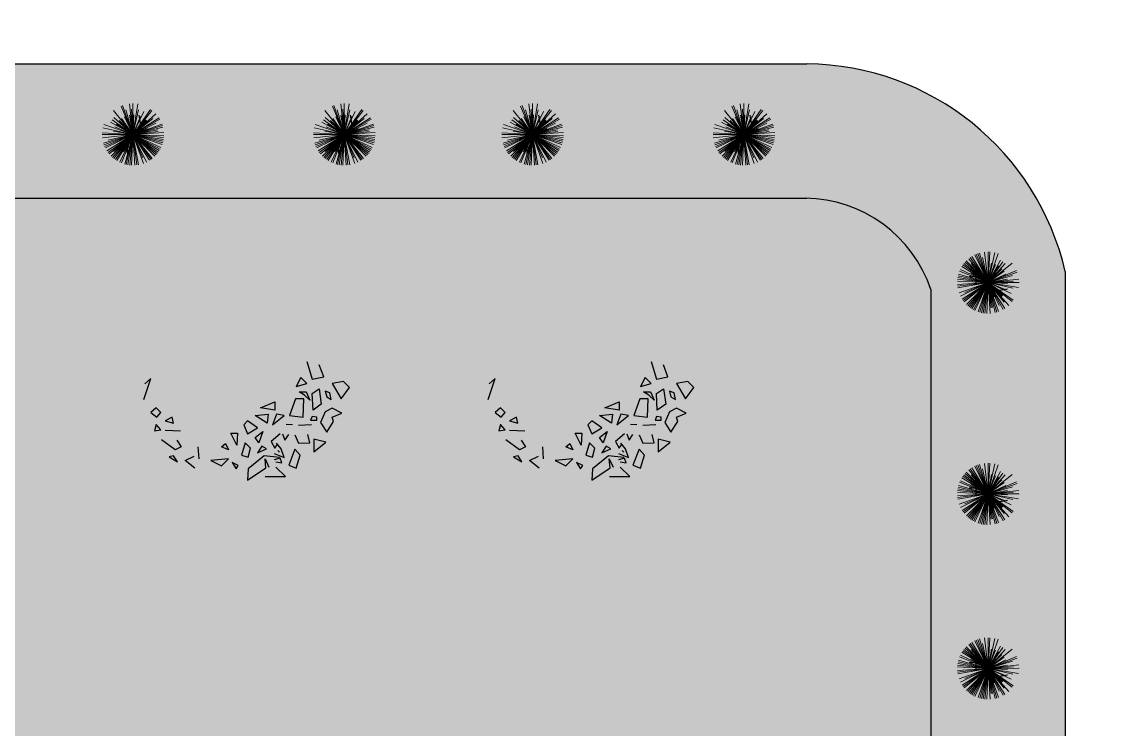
# Model space of a CAD drawing. Header units: millimetres. Extents: x -1544140 to 7445918, y -1294905 to 2019878.
# Drawn here: x 2048847 to 2050004, y 25814 to 26564 of the extents above; entities that cross this region are included whole.
import ezdxf

# ---------------------------------------------------------------- set-up
doc = ezdxf.new("R2010")
doc.units = ezdxf.units.MM
doc.header["$MEASUREMENT"] = 0
doc.layers.add('marc det', color=74, linetype='Continuous', lineweight=18)
picture_1 = doc.add_image_def('image5.png', size_in_pixel=(1482, 826))

msp = doc.modelspace()

# ---------------------------------------------------------------- hatches: boundary and pattern name
at = {"true_color": 0x8dc133, "transparency": 33554687}
h = msp.add_hatch(color=65, dxfattribs=at)
h.dxf.hatch_style = 1
h.paths.add_polyline_path([(2049953.9, 25017.8, -0.388077), (2049799.7, 24844.1), (2048095.5, 24844.1, -0.416277), (2047779.5, 25072.6), (2047779.5, 26168.8, -0.394381), (2047980.8, 26519.5), (2049673.6, 26519.5, -0.352206), (2049953.9, 26299.3)])
h.paths.add_polyline_path([(2048081.7, 24986.6, -0.417198), (2047921.9, 25085.7), (2047921.9, 26377), (2049674.5, 26377, -0.326949), (2049811.4, 26280.2), (2049811.4, 24986.6)], flags=16)
at = {"true_color": 0xb8d93f, "transparency": 33554687}
h = msp.add_hatch(color=63, dxfattribs=at)
h.dxf.hatch_style = 1
h.paths.add_polyline_path([(2049811.4, 26280.2, 0.326949), (2049674.5, 26377), (2048005.8, 26377, 0.386529), (2047921.9, 26188), (2047921.9, 25085.7, 0.417198), (2048081.7, 24986.6), (2049789.1, 24986.6, 0.351898), (2049811.4, 25016.4)])
at = {"layer": 'marc det'}
for points in [[(2049029.1, 26280.1), (2049007.7, 26274.4), (2049000.7, 26265.4), (2048987.8, 26247.2), (2048974.2, 26245.6), (2048972.4, 26230), (2048977.6, 26223.4), (2048973.7, 26213.4), (2048958.6, 26185.2), (2048963.5, 26175.5), (2048971.8, 26163.4), (2048971.9, 26152.7), (2048955.5, 26146.4), (2048978.4, 26144.8), (2048975.5, 26134.3), (2048982.9, 26126.6), (2048983.9, 26116.8), (2048995.1, 26104.5), (2048998.8, 26090.7), (2049009.2, 26082.8), (2049016.7, 26084.3), (2049026.7, 26078.6), (2049031.2, 26065.7), (2049034.3, 26049.5), (2049037.8, 26061.7), (2049048.6, 26071.5), (2049062.2, 26067.3), (2049071.2, 26061.4), (2049082.2, 26065.1), (2049094, 26065.1), (2049101.5, 26056.6), (2049104.5, 26066.4), (2049116.9, 26073.4), (2049129.7, 26072.9), (2049143.1, 26079.4), (2049147.2, 26088.6), (2049154.3, 26092.3), (2049163.7, 26094.1), (2049167.1, 26107), (2049173.5, 26114.4), (2049190.8, 26116.2), (2049204, 26113.5), (2049192.7, 26121.2), (2049184.2, 26129.5), (2049184.7, 26137.2), (2049192.4, 26147.9), (2049198.7, 26160.6), (2049197.6, 26171.1), (2049199.4, 26196.7), (2049220.8, 26207.8), (2049194.6, 26206.1), (2049187.4, 26218), (2049186.2, 26229.2), (2049178.3, 26244.5), (2049168.8, 26252.6), (2049164.5, 26264.7), (2049154.8, 26268.9), (2049142.3, 26277.9), (2049131.9, 26276.9), (2049132.2, 26294.3), (2049121.2, 26280.7), (2049117.1, 26291.3), (2049111.7, 26294.1), (2049098.6, 26297.9), (2049095.8, 26294.8), (2049071.7, 26293.1), (2049065, 26297.1), (2049053.2, 26292.5), (2049044.1, 26293.8), (2049034.9, 26305.7), (2049026.3, 26319.3), (2049029.9, 26306.3), (2049033.5, 26287.9)], [(2049394.3, 26280.1), (2049372.9, 26274.4), (2049365.8, 26265.4), (2049352.9, 26247.2), (2049339.3, 26245.6), (2049337.5, 26230), (2049342.7, 26223.4), (2049338.8, 26213.4), (2049323.8, 26185.2), (2049328.6, 26175.5), (2049336.9, 26163.4), (2049337, 26152.7), (2049320.6, 26146.4), (2049343.5, 26144.8), (2049340.7, 26134.3), (2049348.1, 26126.6), (2049349, 26116.8), (2049360.2, 26104.5), (2049363.9, 26090.7), (2049374.3, 26082.8), (2049381.9, 26084.3), (2049391.8, 26078.6), (2049396.3, 26065.7), (2049399.5, 26049.5), (2049403, 26061.7), (2049413.8, 26071.5), (2049427.4, 26067.3), (2049436.4, 26061.4), (2049447.4, 26065.1), (2049459.1, 26065.1), (2049466.7, 26056.6), (2049469.7, 26066.4), (2049482, 26073.4), (2049494.8, 26072.9), (2049508.3, 26079.4), (2049512.3, 26088.6), (2049519.5, 26092.3), (2049528.9, 26094.1), (2049532.2, 26107), (2049538.6, 26114.4), (2049555.9, 26116.2), (2049569.2, 26113.5), (2049557.9, 26121.2), (2049549.4, 26129.5), (2049549.8, 26137.2), (2049557.5, 26147.9), (2049563.8, 26160.6), (2049562.7, 26171.1), (2049564.6, 26196.7), (2049585.9, 26207.8), (2049559.8, 26206.1), (2049552.5, 26218), (2049551.3, 26229.2), (2049543.4, 26244.5), (2049534, 26252.6), (2049529.6, 26264.7), (2049520, 26268.9), (2049507.4, 26277.9), (2049497.1, 26276.9), (2049497.3, 26294.3), (2049486.3, 26280.7), (2049482.2, 26291.3), (2049476.8, 26294.1), (2049463.7, 26297.9), (2049461, 26294.8), (2049436.8, 26293.1), (2049430.1, 26297.1), (2049418.3, 26292.5), (2049409.2, 26293.8), (2049400, 26305.7), (2049391.5, 26319.3), (2049395, 26306.3), (2049398.6, 26287.9)]]:
    msp.add_hatch(color=102, dxfattribs=at).paths.add_polyline_path(points)

# ---------------------------------------------------------------- linework, layer by layer
at = {"color": 116, "lineweight": -2, "true_color": 0x136734}
for p, q in [((2048973.8, 26454.4), (2048971.9, 26464.9)), ((2049197.9, 26454.4), (2049196, 26464.9)), ((2049397.5, 26454.4), (2049395.7, 26464.9)), ((2049621.6, 26454.4), (2049619.8, 26464.9)), ((2049882.1, 26279), (2049892.6, 26280.9)), ((2049882.1, 26054.9), (2049892.6, 26056.8)), ((2049882.1, 25869.8), (2049892.6, 25871.6))]:
    msp.add_line(p, q, dxfattribs=at)
at = {"color": 116, "true_color": 0x136734}
for p, q in [((2048959.2, 26438.3), (2048959.2, 26424.4)), ((2049183.3, 26438.3), (2049183.3, 26424.4)), ((2049383, 26438.3), (2049383, 26424.4)), ((2049607.1, 26438.3), (2049607.1, 26424.4)), ((2048952.3, 26431.4), (2048966.2, 26431.4)), ((2049176.4, 26431.4), (2049190.3, 26431.4)), ((2049376, 26431.4), (2049389.9, 26431.4)), ((2049600.1, 26431.4), (2049614, 26431.4)), ((2049859.1, 26300.5), (2049859.1, 26286.6)), ((2049866, 26293.6), (2049852.1, 26293.6)), ((2049859.1, 26076.4), (2049859.1, 26062.5)), ((2049866, 26069.5), (2049852.1, 26069.5)), ((2049859.1, 25891.3), (2049859.1, 25877.4)), ((2049866, 25884.3), (2049852.1, 25884.3))]:
    msp.add_line(p, q, dxfattribs=at)
at = {"color": 96}
for p, q in [((2049149.8, 26203.8), (2049155.5, 26184.9)), ((2049514.9, 26203.8), (2049520.6, 26184.9)), ((2049167.6, 26187.5), (2049162.7, 26200.1)), ((2049532.7, 26187.5), (2049527.9, 26200.1)), ((2048977, 26163.5), (2048984.3, 26185.6)), ((2048984.3, 26185.6), (2048977.8, 26179.9)), ((2049143.3, 26186.8), (2049138.5, 26177.4)), ((2049138.5, 26177.4), (2049149.8, 26180.5)), ((2049149.8, 26180.5), (2049143.3, 26186.8)), ((2049155.5, 26184.9), (2049167.6, 26187.5)), ((2049188.6, 26182.4), (2049176.5, 26180.5)), ((2049176.5, 26180.5), (2049186.1, 26164.2)), ((2049195, 26176.1), (2049188.6, 26182.4)), ((2049342.2, 26163.5), (2049349.4, 26185.6)), ((2049349.4, 26185.6), (2049343, 26179.9)), ((2049508.5, 26186.8), (2049503.6, 26177.4)), ((2049503.6, 26177.4), (2049514.9, 26180.5)), ((2049514.9, 26180.5), (2049508.5, 26186.8)), ((2049520.6, 26184.9), (2049532.7, 26187.5)), ((2049553.7, 26182.4), (2049541.6, 26180.5)), ((2049541.6, 26180.5), (2049551.3, 26164.2)), ((2049560.2, 26176.1), (2049553.7, 26182.4)), ((2049141.7, 26171.7), (2049149, 26171.7)), ((2049147.4, 26167.9), (2049141.7, 26171.7)), ((2049153, 26162.9), (2049147.4, 26167.9)), ((2049149, 26171.7), (2049153, 26162.9)), ((2049155.5, 26169.8), (2049162.7, 26174.9)), ((2049156.3, 26152.2), (2049155.5, 26169.8)), ((2049162.7, 26174.9), (2049165.1, 26158.5)), ((2049174, 26170.5), (2049169.2, 26172.3)), ((2049169.2, 26172.3), (2049170.8, 26166.1)), ((2049175.6, 26163.5), (2049174, 26170.5)), ((2049186.1, 26164.2), (2049195, 26176.1)), ((2049506.9, 26171.7), (2049514.1, 26171.7)), ((2049512.5, 26167.9), (2049506.9, 26171.7)), ((2049518.2, 26162.9), (2049512.5, 26167.9)), ((2049514.1, 26171.7), (2049518.2, 26162.9)), ((2049520.6, 26169.8), (2049527.9, 26174.9)), ((2049521.4, 26152.2), (2049520.6, 26169.8)), ((2049527.9, 26174.9), (2049530.3, 26158.5)), ((2049539.2, 26170.5), (2049534.3, 26172.3)), ((2049534.3, 26172.3), (2049535.9, 26166.1)), ((2049540.8, 26163.5), (2049539.2, 26170.5)), ((2049551.3, 26164.2), (2049560.2, 26176.1)), ((2049100.6, 26154.7), (2049115.9, 26161)), ((2049115.9, 26161), (2049115.9, 26152.2)), ((2049137.7, 26164.2), (2049131.2, 26146.5)), ((2049146.6, 26164.2), (2049137.7, 26164.2)), ((2049145.8, 26144.6), (2049146.6, 26164.2)), ((2049165.1, 26158.5), (2049156.3, 26152.2)), ((2049170.8, 26166.1), (2049175.6, 26163.5)), ((2049465.7, 26154.7), (2049481, 26161)), ((2049481, 26161), (2049481, 26152.2)), ((2049502.8, 26164.2), (2049496.4, 26146.5)), ((2049511.7, 26164.2), (2049502.8, 26164.2)), ((2049510.9, 26144.6), (2049511.7, 26164.2)), ((2049530.3, 26158.5), (2049521.4, 26152.2)), ((2049535.9, 26166.1), (2049540.8, 26163.5)), ((2048989.9, 26154.7), (2048984.3, 26149.7)), ((2048984.3, 26149.7), (2048990.7, 26144.6)), ((2048994.8, 26149.7), (2048989.9, 26154.7)), ((2048990.7, 26144.6), (2048994.8, 26149.7)), ((2049006.9, 26144.6), (2048999.6, 26140.9)), ((2049008.5, 26138.3), (2049006.9, 26144.6)), ((2049094.9, 26146.5), (2049108.6, 26147.8)), ((2049107.8, 26138.3), (2049094.9, 26146.5)), ((2049115.9, 26152.2), (2049100.6, 26154.7)), ((2049108.6, 26147.8), (2049107.8, 26138.3)), ((2049117.5, 26147.8), (2049113.5, 26136.5)), ((2049113.5, 26136.5), (2049125.6, 26146.5)), ((2049125.6, 26146.5), (2049117.5, 26147.8)), ((2049131.2, 26146.5), (2049145.8, 26144.6)), ((2049155.5, 26145.3), (2049153.8, 26141.5)), ((2049160.3, 26144.6), (2049155.5, 26145.3)), ((2049160.3, 26141.5), (2049160.3, 26144.6)), ((2049169.2, 26150.3), (2049164.3, 26139)), ((2049176.5, 26154.1), (2049169.2, 26150.3)), ((2049186.9, 26149), (2049176.5, 26154.1)), ((2049176.5, 26144.6), (2049186.9, 26149)), ((2049178.1, 26140.2), (2049176.5, 26144.6)), ((2049355.1, 26154.7), (2049349.4, 26149.7)), ((2049349.4, 26149.7), (2049355.9, 26144.6)), ((2049359.9, 26149.7), (2049355.1, 26154.7)), ((2049355.9, 26144.6), (2049359.9, 26149.7)), ((2049372, 26144.6), (2049364.8, 26140.9)), ((2049373.6, 26138.3), (2049372, 26144.6)), ((2049460, 26146.5), (2049473.8, 26147.8)), ((2049473, 26138.3), (2049460, 26146.5)), ((2049481, 26152.2), (2049465.7, 26154.7)), ((2049473.8, 26147.8), (2049473, 26138.3)), ((2049482.7, 26147.8), (2049478.6, 26136.5)), ((2049478.6, 26136.5), (2049490.7, 26146.5)), ((2049490.7, 26146.5), (2049482.7, 26147.8)), ((2049496.4, 26146.5), (2049510.9, 26144.6)), ((2049520.6, 26145.3), (2049519, 26141.5)), ((2049525.4, 26144.6), (2049520.6, 26145.3)), ((2049525.4, 26141.5), (2049525.4, 26144.6)), ((2049534.3, 26150.3), (2049529.5, 26139)), ((2049541.6, 26154.1), (2049534.3, 26150.3)), ((2049552.1, 26149), (2049541.6, 26154.1)), ((2049541.6, 26144.6), (2049552.1, 26149)), ((2049543.2, 26140.2), (2049541.6, 26144.6)), ((2048989.9, 26137.1), (2048988.3, 26130.2)), ((2048994.8, 26131.4), (2048989.9, 26137.1)), ((2048999.6, 26140.9), (2049008.5, 26138.3)), ((2049086.8, 26140.9), (2049082.8, 26136.5)), ((2049082.8, 26136.5), (2049086.8, 26127)), ((2049097.3, 26133.3), (2049086.8, 26140.9)), ((2049086.8, 26127), (2049097.3, 26133.3)), ((2049134.5, 26136.5), (2049128, 26137.1)), ((2049154.6, 26136.5), (2049140.9, 26135.8)), ((2049153.8, 26141.5), (2049160.3, 26141.5)), ((2049164.3, 26139), (2049170.8, 26128.9)), ((2049170.8, 26128.9), (2049178.1, 26140.2)), ((2049355.1, 26137.1), (2049353.5, 26130.2)), ((2049359.9, 26131.4), (2049355.1, 26137.1)), ((2049364.8, 26140.9), (2049373.6, 26138.3)), ((2049452, 26140.9), (2049447.9, 26136.5)), ((2049447.9, 26136.5), (2049452, 26127)), ((2049462.5, 26133.3), (2049452, 26140.9)), ((2049452, 26127), (2049462.5, 26133.3)), ((2049499.6, 26136.5), (2049493.1, 26137.1)), ((2049519.8, 26136.5), (2049506.1, 26135.8)), ((2049519, 26141.5), (2049525.4, 26141.5)), ((2049529.5, 26139), (2049535.9, 26128.9)), ((2049535.9, 26128.9), (2049543.2, 26140.2)), ((2048988.3, 26130.2), (2048994.8, 26131.4)), ((2049010.2, 26110.1), (2048995.6, 26120.8)), ((2048999.6, 26130.8), (2049015.8, 26130.2)), ((2049075.5, 26115), (2049069.1, 26127.6)), ((2049069.1, 26127.6), (2049076.3, 26127.6)), ((2049076.3, 26127.6), (2049075.5, 26115)), ((2049094.9, 26123.2), (2049103, 26129.5)), ((2049098.9, 26117.6), (2049094.9, 26123.2)), ((2049103, 26129.5), (2049098.9, 26117.6)), ((2049121.5, 26127), (2049111.9, 26118.8)), ((2049124, 26127.1), (2049126.4, 26120.2)), ((2049126.4, 26120.2), (2049130.5, 26126.5)), ((2049136.9, 26125.8), (2049141, 26117)), ((2049153.1, 26117.6), (2049150.7, 26126.5)), ((2049170, 26118.2), (2049157.1, 26121.3)), ((2049157.1, 26121.3), (2049157.1, 26108.1)), ((2049353.5, 26130.2), (2049359.9, 26131.4)), ((2049375.3, 26110.1), (2049360.8, 26120.8)), ((2049364.8, 26130.8), (2049380.9, 26130.2)), ((2049440.7, 26115), (2049434.2, 26127.6)), ((2049434.2, 26127.6), (2049441.5, 26127.6)), ((2049441.5, 26127.6), (2049440.7, 26115)), ((2049460, 26123.2), (2049468.1, 26129.5)), ((2049464.1, 26117.6), (2049460, 26123.2)), ((2049468.1, 26129.5), (2049464.1, 26117.6)), ((2049486.7, 26127), (2049477, 26118.8)), ((2049489.2, 26127.1), (2049491.6, 26120.2)), ((2049491.6, 26120.2), (2049495.6, 26126.5)), ((2049502.1, 26125.8), (2049506.1, 26117)), ((2049518.2, 26117.6), (2049515.8, 26126.5)), ((2049535.1, 26118.2), (2049522.2, 26121.3)), ((2049522.2, 26121.3), (2049522.2, 26108.1)), ((2049016.6, 26113.2), (2049010.2, 26110.1)), ((2049011.8, 26120.2), (2049016.6, 26113.2)), ((2049034.3, 26113.1), (2049035.1, 26100.5)), ((2049059.4, 26113.1), (2049063.4, 26116.9)), ((2049066.6, 26110), (2049059.4, 26113.1)), ((2049063.4, 26116.9), (2049066.6, 26110)), ((2049084.4, 26117.6), (2049080.4, 26104.3)), ((2049090.1, 26111.9), (2049084.4, 26117.6)), ((2049087.6, 26102.4), (2049090.1, 26111.9)), ((2049102.2, 26113.8), (2049097.3, 26106.8)), ((2049097.3, 26106.8), (2049107, 26111.3)), ((2049107, 26111.3), (2049102.2, 26113.8)), ((2049111.9, 26118.8), (2049115.9, 26111.9)), ((2049115.9, 26111.9), (2049119.1, 26116.3)), ((2049122.4, 26111.3), (2049117.6, 26117)), ((2049119.1, 26109.4), (2049120.7, 26107.5)), ((2049125.6, 26101.9), (2049122.4, 26111.3)), ((2049136.9, 26110.7), (2049130.5, 26093.7)), ((2049142.6, 26104.4), (2049136.9, 26110.7)), ((2049141, 26117), (2049153.1, 26117.6)), ((2049157.1, 26108.1), (2049170, 26118.2)), ((2049381.8, 26113.2), (2049375.3, 26110.1)), ((2049376.9, 26120.2), (2049381.8, 26113.2)), ((2049399.5, 26113.1), (2049400.3, 26100.5)), ((2049424.5, 26113.1), (2049428.6, 26116.9)), ((2049431.8, 26110), (2049424.5, 26113.1)), ((2049428.6, 26116.9), (2049431.8, 26110)), ((2049449.5, 26117.6), (2049445.5, 26104.3)), ((2049455.2, 26111.9), (2049449.5, 26117.6)), ((2049452.8, 26102.4), (2049455.2, 26111.9)), ((2049467.3, 26113.8), (2049462.5, 26106.8)), ((2049462.5, 26106.8), (2049472.2, 26111.3)), ((2049472.2, 26111.3), (2049467.3, 26113.8)), ((2049477, 26118.8), (2049481, 26111.9)), ((2049481, 26111.9), (2049484.3, 26116.3)), ((2049487.5, 26111.3), (2049482.7, 26117)), ((2049484.3, 26109.4), (2049485.9, 26107.5)), ((2049490.8, 26101.9), (2049487.5, 26111.3)), ((2049502.1, 26110.7), (2049495.6, 26093.7)), ((2049507.7, 26104.4), (2049502.1, 26110.7)), ((2049506.1, 26117), (2049518.2, 26117.6)), ((2049522.2, 26108.1), (2049535.1, 26118.2)), ((2049008.5, 26103.8), (2049003.7, 26102.5)), ((2049003.7, 26102.5), (2049012.6, 26097.5)), ((2049012.6, 26097.5), (2049008.5, 26103.8)), ((2049020.7, 26098.7), (2049030.3, 26103.2)), ((2049031.1, 26090.6), (2049020.7, 26098.7)), ((2049066.6, 26100.5), (2049048.1, 26098.7)), ((2049048.1, 26098.7), (2049059.4, 26093)), ((2049059.4, 26093), (2049066.6, 26100.5)), ((2049080.4, 26104.3), (2049087.6, 26102.4)), ((2049104.6, 26103.7), (2049087.6, 26089.8)), ((2049120.7, 26101.8), (2049104.6, 26103.7)), ((2049106.2, 26091.1), (2049105.4, 26100.5)), ((2049105.4, 26100.5), (2049109.4, 26091.7)), ((2049115.1, 26106.3), (2049125.6, 26101.9)), ((2049121.6, 26101.3), (2049115.1, 26099.4)), ((2049123.2, 26096.2), (2049121.6, 26101.3)), ((2049138.6, 26090.6), (2049142.6, 26104.4)), ((2049373.7, 26103.8), (2049368.8, 26102.5)), ((2049368.8, 26102.5), (2049377.7, 26097.5)), ((2049377.7, 26097.5), (2049373.7, 26103.8)), ((2049385.8, 26098.7), (2049395.5, 26103.2)), ((2049396.3, 26090.6), (2049385.8, 26098.7)), ((2049431.8, 26100.5), (2049413.2, 26098.7)), ((2049413.2, 26098.7), (2049424.5, 26093)), ((2049424.5, 26093), (2049431.8, 26100.5)), ((2049445.5, 26104.3), (2049452.8, 26102.4)), ((2049469.7, 26103.7), (2049452.8, 26089.8)), ((2049485.9, 26101.8), (2049469.7, 26103.7)), ((2049471.3, 26091.1), (2049470.5, 26100.5)), ((2049470.5, 26100.5), (2049474.6, 26091.7)), ((2049480.3, 26106.3), (2049490.8, 26101.9)), ((2049486.7, 26101.3), (2049480.3, 26099.4)), ((2049488.3, 26096.2), (2049486.7, 26101.3)), ((2049503.7, 26090.6), (2049507.7, 26104.4)), ((2049077.1, 26093.6), (2049070.7, 26096.8)), ((2049070.7, 26096.8), (2049074.7, 26089.8)), ((2049074.7, 26089.8), (2049077.1, 26093.6)), ((2049086.8, 26077.9), (2049106.2, 26091.1)), ((2049087.6, 26089.8), (2049086.8, 26077.9)), ((2049116.7, 26097.5), (2049123.2, 26096.2)), ((2049127.2, 26081.7), (2049116.7, 26091.8)), ((2049130.5, 26093.7), (2049138.6, 26090.6)), ((2049442.3, 26093.6), (2049435.8, 26096.8)), ((2049435.8, 26096.8), (2049439.9, 26089.8)), ((2049439.9, 26089.8), (2049442.3, 26093.6)), ((2049452, 26077.9), (2049471.3, 26091.1)), ((2049452.8, 26089.8), (2049452, 26077.9)), ((2049481.9, 26097.5), (2049488.3, 26096.2)), ((2049492.4, 26081.7), (2049481.9, 26091.8)), ((2049495.6, 26093.7), (2049503.7, 26090.6)), ((2049105.4, 26081.7), (2049127.2, 26081.7)), ((2049470.6, 26081.7), (2049492.4, 26081.7))]:
    msp.add_line(p, q, dxfattribs=at)
for points in [[(2047980.8, 26519.5), (2049680.1, 26519.5)], [(2048005.8, 26377), (2049680.1, 26377)], [(2049953.9, 26299.3), (2049953.9, 25012.9)], [(2049811.4, 26280.2), (2049811.4, 25012.9)]]:
    msp.add_lwpolyline(points)
for radius, start in [(284.4, 13.0477), (141.9, 18.5111)]:
    msp.add_arc((2049676.9, 26235.1), radius, start, 89.3419)
at = {"layer": 'marc det', "color": 116, "true_color": 0x136734}
for p, q in [((2048965.4, 26444.6), (2048944.9, 26470.1)), ((2048965.4, 26444.6), (2048952.7, 26474.7)), ((2048965.4, 26444.6), (2048954.4, 26475.4)), ((2048965.4, 26444.6), (2048957.8, 26470.5)), ((2048965.4, 26444.6), (2048961.6, 26477.1)), ((2048965.4, 26444.6), (2048963.7, 26471.5)), ((2048965.1, 26444.3), (2048983.9, 26471)), ((2048983.9, 26471), (2048965.1, 26444.3)), ((2048965.1, 26444.3), (2048985.3, 26469.9)), ((2048965.4, 26444.6), (2048965.2, 26477.3)), ((2048965.4, 26444.6), (2048970.7, 26476.9)), ((2048965.4, 26444.6), (2048971.2, 26470.8)), ((2048965.4, 26444.6), (2048976.9, 26468.9)), ((2049189.5, 26444.6), (2049169, 26470.1)), ((2049189.5, 26444.6), (2049176.8, 26474.7)), ((2049189.5, 26444.6), (2049178.5, 26475.4)), ((2049189.5, 26444.6), (2049181.9, 26470.5)), ((2049189.5, 26444.6), (2049185.7, 26477.1)), ((2049189.5, 26444.6), (2049187.8, 26471.5)), ((2049189.2, 26444.3), (2049208, 26471)), ((2049208, 26471), (2049189.2, 26444.3)), ((2049189.2, 26444.3), (2049209.4, 26469.9)), ((2049189.5, 26444.6), (2049189.3, 26477.3)), ((2049189.5, 26444.6), (2049194.8, 26476.9)), ((2049189.5, 26444.6), (2049195.3, 26470.8)), ((2049189.5, 26444.6), (2049201, 26468.9)), ((2049389.1, 26444.6), (2049368.6, 26470.1)), ((2049389.1, 26444.6), (2049376.5, 26474.7)), ((2049389.1, 26444.6), (2049378.2, 26475.4)), ((2049389.1, 26444.6), (2049381.5, 26470.5)), ((2049389.1, 26444.6), (2049385.3, 26477.1)), ((2049389.1, 26444.6), (2049387.5, 26471.5)), ((2049388.8, 26444.3), (2049407.6, 26471)), ((2049407.6, 26471), (2049388.8, 26444.3)), ((2049388.8, 26444.3), (2049409.1, 26469.9)), ((2049389.1, 26444.6), (2049389, 26477.3)), ((2049389.1, 26444.6), (2049394.4, 26476.9)), ((2049389.1, 26444.6), (2049395, 26470.8)), ((2049389.1, 26444.6), (2049400.6, 26468.9)), ((2049613.2, 26444.6), (2049592.7, 26470.1)), ((2049613.2, 26444.6), (2049600.6, 26474.7)), ((2049613.2, 26444.6), (2049602.3, 26475.4)), ((2049613.2, 26444.6), (2049605.6, 26470.5)), ((2049613.2, 26444.6), (2049609.4, 26477.1)), ((2049613.2, 26444.6), (2049611.6, 26471.5)), ((2049612.9, 26444.3), (2049631.7, 26471)), ((2049631.7, 26471), (2049612.9, 26444.3)), ((2049612.9, 26444.3), (2049633.2, 26469.9)), ((2049613.2, 26444.6), (2049613, 26477.3)), ((2049613.2, 26444.6), (2049618.5, 26476.9)), ((2049613.2, 26444.6), (2049619.1, 26470.8)), ((2049613.2, 26444.6), (2049624.7, 26468.9)), ((2048965.4, 26444.6), (2048941.6, 26457.6)), ((2048965.4, 26444.6), (2048943.3, 26460.1)), ((2048943.3, 26460.1), (2048965.4, 26444.6)), ((2048965.4, 26444.6), (2048945.1, 26462.5)), ((2048965.4, 26444.6), (2048950.6, 26459.2)), ((2048965.4, 26444.6), (2048953.3, 26461.5)), ((2048965.4, 26444.6), (2048956.3, 26463.2)), ((2048965.4, 26444.6), (2048961.8, 26465)), ((2048965.4, 26444.6), (2048989.7, 26466.5)), ((2048965.4, 26444.6), (2048966.4, 26465.2)), ((2048965.4, 26444.6), (2048973.2, 26463.7)), ((2048965.4, 26444.6), (2048993, 26462.2)), ((2048965.4, 26444.6), (2048986.3, 26461.5)), ((2048965.4, 26444.6), (2048993.9, 26460.6)), ((2048965.4, 26444.6), (2048979, 26460)), ((2048965.4, 26444.6), (2048979.9, 26459.3)), ((2048965.4, 26444.6), (2048989.5, 26456.4)), ((2049189.5, 26444.6), (2049165.7, 26457.6)), ((2049189.5, 26444.6), (2049167.4, 26460.1)), ((2049167.4, 26460.1), (2049189.5, 26444.6)), ((2049189.5, 26444.6), (2049169.2, 26462.5)), ((2049189.5, 26444.6), (2049174.7, 26459.2)), ((2049189.5, 26444.6), (2049177.4, 26461.5)), ((2049189.5, 26444.6), (2049180.4, 26463.2)), ((2049189.5, 26444.6), (2049185.9, 26465)), ((2049189.5, 26444.6), (2049213.8, 26466.5)), ((2049189.5, 26444.6), (2049190.5, 26465.2)), ((2049189.5, 26444.6), (2049197.3, 26463.7)), ((2049189.5, 26444.6), (2049217.1, 26462.2)), ((2049189.5, 26444.6), (2049210.4, 26461.5)), ((2049189.5, 26444.6), (2049218, 26460.6)), ((2049189.5, 26444.6), (2049203.1, 26460)), ((2049189.5, 26444.6), (2049204, 26459.3)), ((2049189.5, 26444.6), (2049213.6, 26456.4)), ((2049389.1, 26444.6), (2049365.4, 26457.6)), ((2049389.1, 26444.6), (2049367, 26460.1)), ((2049367, 26460.1), (2049389.1, 26444.6)), ((2049389.1, 26444.6), (2049368.9, 26462.5)), ((2049389.1, 26444.6), (2049374.4, 26459.2)), ((2049389.1, 26444.6), (2049377, 26461.5)), ((2049389.1, 26444.6), (2049380, 26463.2)), ((2049389.1, 26444.6), (2049385.6, 26465)), ((2049389.1, 26444.6), (2049413.4, 26466.5)), ((2049389.1, 26444.6), (2049390.2, 26465.2)), ((2049389.1, 26444.6), (2049396.9, 26463.7)), ((2049389.1, 26444.6), (2049416.7, 26462.2)), ((2049389.1, 26444.6), (2049410, 26461.5)), ((2049389.1, 26444.6), (2049417.7, 26460.6)), ((2049389.1, 26444.6), (2049402.8, 26460)), ((2049389.1, 26444.6), (2049403.6, 26459.3)), ((2049389.1, 26444.6), (2049413.3, 26456.4)), ((2049613.2, 26444.6), (2049589.5, 26457.6)), ((2049613.2, 26444.6), (2049591.1, 26460.1)), ((2049591.1, 26460.1), (2049613.2, 26444.6)), ((2049613.2, 26444.6), (2049593, 26462.5)), ((2049613.2, 26444.6), (2049598.5, 26459.2)), ((2049613.2, 26444.6), (2049601.1, 26461.5)), ((2049613.2, 26444.6), (2049604.1, 26463.2)), ((2049613.2, 26444.6), (2049609.7, 26465)), ((2049613.2, 26444.6), (2049637.5, 26466.5)), ((2049613.2, 26444.6), (2049614.3, 26465.2)), ((2049613.2, 26444.6), (2049621, 26463.7)), ((2049613.2, 26444.6), (2049640.8, 26462.2)), ((2049613.2, 26444.6), (2049634.1, 26461.5)), ((2049613.2, 26444.6), (2049641.8, 26460.6)), ((2049613.2, 26444.6), (2049626.9, 26460)), ((2049613.2, 26444.6), (2049627.7, 26459.3)), ((2049613.2, 26444.6), (2049637.4, 26456.4)), ((2048965.4, 26444.6), (2048932.7, 26444.4)), ((2048965.4, 26444.6), (2048932.8, 26446.3)), ((2048965.4, 26444.6), (2048933, 26440.8)), ((2048965.4, 26444.6), (2048933.5, 26451.7)), ((2048965.4, 26444.6), (2048934.1, 26435.4)), ((2048965.4, 26444.6), (2048934.5, 26455.2)), ((2048965.4, 26444.6), (2048934.6, 26433.6)), ((2048965.4, 26444.6), (2048935.3, 26431.9)), ((2048965.4, 26444.6), (2048936.1, 26430.3)), ((2048965.4, 26444.6), (2048937.8, 26427.1)), ((2048965.4, 26444.6), (2048938.9, 26425.5)), ((2048965.4, 26444.6), (2048938.9, 26438.4)), ((2048965.4, 26444.6), (2048940, 26424.1)), ((2048965.4, 26444.6), (2048942.4, 26421.4)), ((2048965.4, 26444.6), (2048943.8, 26420.1)), ((2048965.4, 26444.6), (2048944.8, 26448)), ((2048965.4, 26444.6), (2048945.2, 26418.9)), ((2048965.4, 26444.6), (2048945.2, 26426.4)), ((2048965.4, 26444.6), (2048946.1, 26452.5)), ((2048946.7, 26417.9), (2048965.4, 26444.6)), ((2048965.4, 26444.6), (2048946.7, 26417.9)), ((2048965.4, 26444.6), (2048947.7, 26455.6)), ((2048965.4, 26444.6), (2048948.2, 26416.8)), ((2048965.4, 26444.6), (2048951.4, 26415.1)), ((2048965.4, 26444.6), (2048953.1, 26414.4)), ((2048965.4, 26444.6), (2048955.4, 26426.2)), ((2048965.4, 26444.6), (2048956.6, 26413.2)), ((2048965.4, 26444.6), (2048958.3, 26412.7)), ((2048965.4, 26444.6), (2048960.1, 26412.4)), ((2048965.4, 26444.6), (2048961.9, 26412.1)), ((2048965.4, 26444.6), (2048963.8, 26412)), ((2048965.4, 26444.6), (2048996.2, 26455.6)), ((2048965.4, 26444.6), (2048996.8, 26453.9)), ((2048965.4, 26444.6), (2048997.2, 26452.1)), ((2048965.4, 26444.6), (2048980.5, 26451)), ((2048965.4, 26444.6), (2048991.9, 26449.3)), ((2048965.4, 26444.6), (2048992.1, 26447.8)), ((2048965.4, 26444.6), (2048998, 26446.6)), ((2048965.4, 26444.6), (2048998.1, 26443)), ((2048965.4, 26444.6), (2048976.4, 26413.8)), ((2048965.4, 26444.6), (2048969.3, 26412.2)), ((2048965.4, 26444.6), (2048971.1, 26412.4)), ((2048965.4, 26444.6), (2048967.4, 26412)), ((2048965.4, 26444.6), (2048975.9, 26419.7)), ((2048965.4, 26444.6), (2048979.8, 26415.3)), ((2048965.4, 26444.6), (2048983, 26417.1)), ((2048965.4, 26444.6), (2048984.5, 26418.1)), ((2048965.4, 26444.6), (2048985.9, 26419.2)), ((2048965.4, 26444.6), (2048988.7, 26421.6)), ((2048965.4, 26444.6), (2048989.9, 26423)), ((2048965.4, 26444.6), (2048991.1, 26424.4)), ((2048992.2, 26425.9), (2048965.4, 26444.6)), ((2048965.4, 26444.6), (2048993.2, 26427.4)), ((2048965.4, 26444.6), (2048994.1, 26429)), ((2048965.4, 26444.6), (2048994.9, 26430.6)), ((2048965.4, 26444.6), (2048997.3, 26437.5)), ((2048965.4, 26444.6), (2048997.7, 26439.3)), ((2048965.4, 26444.6), (2048997.9, 26441.2)), ((2048965.4, 26444.6), (2048996.3, 26434)), ((2048965.4, 26444.6), (2048996.9, 26435.8)), ((2049189.5, 26444.6), (2049156.8, 26444.4)), ((2049189.5, 26444.6), (2049156.9, 26446.3)), ((2049189.5, 26444.6), (2049157.1, 26440.8)), ((2049189.5, 26444.6), (2049157.6, 26451.7)), ((2049189.5, 26444.6), (2049158.2, 26435.4)), ((2049189.5, 26444.6), (2049158.6, 26455.2)), ((2049189.5, 26444.6), (2049158.7, 26433.6)), ((2049189.5, 26444.6), (2049159.4, 26431.9)), ((2049189.5, 26444.6), (2049160.2, 26430.3)), ((2049189.5, 26444.6), (2049161.9, 26427.1)), ((2049189.5, 26444.6), (2049163, 26425.5)), ((2049189.5, 26444.6), (2049163, 26438.4)), ((2049189.5, 26444.6), (2049164.1, 26424.1)), ((2049189.5, 26444.6), (2049166.5, 26421.4)), ((2049189.5, 26444.6), (2049167.9, 26420.1)), ((2049189.5, 26444.6), (2049168.9, 26448)), ((2049189.5, 26444.6), (2049169.3, 26418.9)), ((2049189.5, 26444.6), (2049169.3, 26426.4)), ((2049189.5, 26444.6), (2049170.2, 26452.5)), ((2049170.8, 26417.9), (2049189.5, 26444.6)), ((2049189.5, 26444.6), (2049170.8, 26417.9)), ((2049189.5, 26444.6), (2049171.8, 26455.6)), ((2049189.5, 26444.6), (2049172.3, 26416.8)), ((2049189.5, 26444.6), (2049175.5, 26415.1)), ((2049189.5, 26444.6), (2049177.2, 26414.4)), ((2049189.5, 26444.6), (2049179.5, 26426.2)), ((2049189.5, 26444.6), (2049180.7, 26413.2)), ((2049189.5, 26444.6), (2049182.4, 26412.7)), ((2049189.5, 26444.6), (2049184.2, 26412.4)), ((2049189.5, 26444.6), (2049186, 26412.1)), ((2049189.5, 26444.6), (2049187.9, 26412)), ((2049189.5, 26444.6), (2049220.3, 26455.6)), ((2049189.5, 26444.6), (2049220.9, 26453.9)), ((2049189.5, 26444.6), (2049221.3, 26452.1)), ((2049189.5, 26444.6), (2049204.6, 26451)), ((2049189.5, 26444.6), (2049216, 26449.3)), ((2049189.5, 26444.6), (2049216.2, 26447.8)), ((2049189.5, 26444.6), (2049222.1, 26446.6)), ((2049189.5, 26444.6), (2049222.2, 26443)), ((2049189.5, 26444.6), (2049200.5, 26413.8)), ((2049189.5, 26444.6), (2049193.4, 26412.2)), ((2049189.5, 26444.6), (2049195.2, 26412.4)), ((2049189.5, 26444.6), (2049191.5, 26412)), ((2049189.5, 26444.6), (2049200, 26419.7)), ((2049189.5, 26444.6), (2049203.9, 26415.3)), ((2049189.5, 26444.6), (2049207.1, 26417.1)), ((2049189.5, 26444.6), (2049208.6, 26418.1)), ((2049189.5, 26444.6), (2049210, 26419.2)), ((2049189.5, 26444.6), (2049212.8, 26421.6)), ((2049189.5, 26444.6), (2049214, 26423)), ((2049189.5, 26444.6), (2049215.2, 26424.4)), ((2049216.3, 26425.9), (2049189.5, 26444.6)), ((2049189.5, 26444.6), (2049217.3, 26427.4)), ((2049189.5, 26444.6), (2049218.2, 26429)), ((2049189.5, 26444.6), (2049219, 26430.6)), ((2049189.5, 26444.6), (2049221.4, 26437.5)), ((2049189.5, 26444.6), (2049221.8, 26439.3)), ((2049189.5, 26444.6), (2049222, 26441.2)), ((2049189.5, 26444.6), (2049220.4, 26434)), ((2049189.5, 26444.6), (2049221, 26435.8)), ((2049389.1, 26444.6), (2049356.5, 26446.3)), ((2049389.1, 26444.6), (2049356.5, 26444.4)), ((2049389.1, 26444.6), (2049356.7, 26440.8)), ((2049389.1, 26444.6), (2049357.2, 26451.7)), ((2049389.1, 26444.6), (2049357.8, 26435.4)), ((2049389.1, 26444.6), (2049358.2, 26455.2)), ((2049389.1, 26444.6), (2049358.4, 26433.6)), ((2049389.1, 26444.6), (2049359, 26431.9)), ((2049389.1, 26444.6), (2049359.8, 26430.3)), ((2049389.1, 26444.6), (2049361.6, 26427.1)), ((2049389.1, 26444.6), (2049362.6, 26425.5)), ((2049389.1, 26444.6), (2049362.7, 26438.4)), ((2049389.1, 26444.6), (2049363.7, 26424.1)), ((2049389.1, 26444.6), (2049366.2, 26421.4)), ((2049389.1, 26444.6), (2049367.5, 26420.1)), ((2049389.1, 26444.6), (2049368.5, 26448)), ((2049389.1, 26444.6), (2049368.9, 26418.9)), ((2049389.1, 26444.6), (2049369, 26426.4)), ((2049389.1, 26444.6), (2049369.8, 26452.5)), ((2049370.4, 26417.9), (2049389.1, 26444.6)), ((2049389.1, 26444.6), (2049370.4, 26417.9)), ((2049389.1, 26444.6), (2049371.5, 26455.6)), ((2049389.1, 26444.6), (2049371.9, 26416.8)), ((2049389.1, 26444.6), (2049375.1, 26415.1)), ((2049389.1, 26444.6), (2049376.8, 26414.4)), ((2049389.1, 26444.6), (2049379.1, 26426.2)), ((2049389.1, 26444.6), (2049380.3, 26413.2)), ((2049389.1, 26444.6), (2049382.1, 26412.7)), ((2049389.1, 26444.6), (2049383.9, 26412.4)), ((2049389.1, 26444.6), (2049385.7, 26412.1)), ((2049389.1, 26444.6), (2049387.5, 26412)), ((2049389.1, 26444.6), (2049419.9, 26455.6)), ((2049389.1, 26444.6), (2049420.5, 26453.9)), ((2049389.1, 26444.6), (2049421, 26452.1)), ((2049389.1, 26444.6), (2049404.2, 26451)), ((2049389.1, 26444.6), (2049415.6, 26449.3)), ((2049389.1, 26444.6), (2049415.8, 26447.8)), ((2049389.1, 26444.6), (2049421.8, 26446.6)), ((2049389.1, 26444.6), (2049421.8, 26443)), ((2049389.1, 26444.6), (2049400.1, 26413.8)), ((2049389.1, 26444.6), (2049393, 26412.2)), ((2049389.1, 26444.6), (2049394.8, 26412.4)), ((2049389.1, 26444.6), (2049391.2, 26412)), ((2049389.1, 26444.6), (2049399.7, 26419.7)), ((2049389.1, 26444.6), (2049403.5, 26415.3)), ((2049389.1, 26444.6), (2049406.7, 26417.1)), ((2049389.1, 26444.6), (2049408.2, 26418.1)), ((2049389.1, 26444.6), (2049409.7, 26419.2)), ((2049389.1, 26444.6), (2049412.4, 26421.6)), ((2049389.1, 26444.6), (2049413.6, 26423)), ((2049389.1, 26444.6), (2049414.8, 26424.4)), ((2049415.9, 26425.9), (2049389.1, 26444.6)), ((2049389.1, 26444.6), (2049416.9, 26427.4)), ((2049389.1, 26444.6), (2049417.8, 26429)), ((2049389.1, 26444.6), (2049418.7, 26430.6)), ((2049389.1, 26444.6), (2049421.1, 26437.5)), ((2049389.1, 26444.6), (2049421.4, 26439.3)), ((2049389.1, 26444.6), (2049421.6, 26441.2)), ((2049389.1, 26444.6), (2049420.1, 26434)), ((2049389.1, 26444.6), (2049420.6, 26435.8)), ((2049613.2, 26444.6), (2049580.6, 26446.3)), ((2049613.2, 26444.6), (2049580.6, 26444.4)), ((2049613.2, 26444.6), (2049580.8, 26440.8)), ((2049613.2, 26444.6), (2049581.3, 26451.7)), ((2049613.2, 26444.6), (2049581.9, 26435.4)), ((2049613.2, 26444.6), (2049582.3, 26455.2)), ((2049613.2, 26444.6), (2049582.5, 26433.6)), ((2049613.2, 26444.6), (2049583.1, 26431.9)), ((2049613.2, 26444.6), (2049583.9, 26430.3)), ((2049613.2, 26444.6), (2049585.7, 26427.1)), ((2049613.2, 26444.6), (2049586.7, 26425.5)), ((2049613.2, 26444.6), (2049586.8, 26438.4)), ((2049613.2, 26444.6), (2049587.8, 26424.1)), ((2049613.2, 26444.6), (2049590.3, 26421.4)), ((2049613.2, 26444.6), (2049591.6, 26420.1)), ((2049613.2, 26444.6), (2049592.6, 26448)), ((2049613.2, 26444.6), (2049593, 26418.9)), ((2049613.2, 26444.6), (2049593.1, 26426.4)), ((2049613.2, 26444.6), (2049593.9, 26452.5)), ((2049594.5, 26417.9), (2049613.2, 26444.6)), ((2049613.2, 26444.6), (2049594.5, 26417.9)), ((2049613.2, 26444.6), (2049595.5, 26455.6)), ((2049613.2, 26444.6), (2049596, 26416.8)), ((2049613.2, 26444.6), (2049599.2, 26415.1)), ((2049613.2, 26444.6), (2049600.9, 26414.4)), ((2049613.2, 26444.6), (2049603.2, 26426.2)), ((2049613.2, 26444.6), (2049604.4, 26413.2)), ((2049613.2, 26444.6), (2049606.2, 26412.7)), ((2049613.2, 26444.6), (2049608, 26412.4)), ((2049613.2, 26444.6), (2049609.8, 26412.1)), ((2049613.2, 26444.6), (2049611.6, 26412)), ((2049613.2, 26444.6), (2049644, 26455.6)), ((2049613.2, 26444.6), (2049644.6, 26453.9)), ((2049613.2, 26444.6), (2049645.1, 26452.1)), ((2049613.2, 26444.6), (2049628.3, 26451)), ((2049613.2, 26444.6), (2049639.7, 26449.3)), ((2049613.2, 26444.6), (2049639.9, 26447.8)), ((2049613.2, 26444.6), (2049645.9, 26446.6)), ((2049613.2, 26444.6), (2049645.9, 26443)), ((2049613.2, 26444.6), (2049624.2, 26413.8)), ((2049613.2, 26444.6), (2049617.1, 26412.2)), ((2049613.2, 26444.6), (2049618.9, 26412.4)), ((2049613.2, 26444.6), (2049615.3, 26412)), ((2049613.2, 26444.6), (2049623.8, 26419.7)), ((2049613.2, 26444.6), (2049627.6, 26415.3)), ((2049613.2, 26444.6), (2049630.8, 26417.1)), ((2049613.2, 26444.6), (2049632.3, 26418.1)), ((2049613.2, 26444.6), (2049633.8, 26419.2)), ((2049613.2, 26444.6), (2049636.5, 26421.6)), ((2049613.2, 26444.6), (2049637.7, 26423)), ((2049613.2, 26444.6), (2049638.9, 26424.4)), ((2049640, 26425.9), (2049613.2, 26444.6)), ((2049613.2, 26444.6), (2049641, 26427.4)), ((2049613.2, 26444.6), (2049641.9, 26429)), ((2049613.2, 26444.6), (2049642.8, 26430.6)), ((2049613.2, 26444.6), (2049645.2, 26437.5)), ((2049613.2, 26444.6), (2049645.5, 26439.3)), ((2049613.2, 26444.6), (2049645.7, 26441.2)), ((2049613.2, 26444.6), (2049644.2, 26434)), ((2049613.2, 26444.6), (2049644.7, 26435.8)), ((2049872.3, 26287.4), (2049859.6, 26317.5)), ((2049872.3, 26287.4), (2049861.3, 26318.2)), ((2049872.3, 26287.4), (2049863.1, 26318.7)), ((2049872.3, 26287.4), (2049868.5, 26319.8)), ((2049872.3, 26287.4), (2049872.1, 26320.1)), ((2049872.3, 26287.4), (2049874, 26320)), ((2049872.3, 26287.4), (2049879.4, 26319.3)), ((2049872.3, 26287.4), (2049882.9, 26318.3)), ((2049845.5, 26306.1), (2049872.3, 26287.4)), ((2049872.3, 26287.4), (2049845.5, 26306.1)), ((2049872.3, 26287.4), (2049846.6, 26307.6)), ((2049872.3, 26287.4), (2049847.8, 26309)), ((2049872.3, 26287.4), (2049849.1, 26310.4)), ((2049872.3, 26287.4), (2049851.8, 26312.8)), ((2049872.3, 26287.4), (2049853.2, 26313.9)), ((2049872.3, 26287.4), (2049854.1, 26307.6)), ((2049872.3, 26287.4), (2049854.8, 26315)), ((2049872.3, 26287.4), (2049858, 26316.7)), ((2049872.3, 26287.4), (2049866.1, 26313.9)), ((2049872.3, 26287.4), (2049885.3, 26311.2)), ((2049872.3, 26287.4), (2049887.8, 26309.5)), ((2049887.8, 26309.5), (2049872.3, 26287.4)), ((2049872.3, 26287.4), (2049875.7, 26308)), ((2049872.3, 26287.4), (2049897.7, 26307.9)), ((2049872.3, 26287.4), (2049890.2, 26307.7)), ((2049872.3, 26287.4), (2049880.2, 26306.7)), ((2049872.3, 26287.4), (2049840.4, 26294.5)), ((2049872.3, 26287.4), (2049840.9, 26296.2)), ((2049872.3, 26287.4), (2049842, 26299.7)), ((2049872.3, 26287.4), (2049842.8, 26301.4)), ((2049872.3, 26287.4), (2049844.5, 26304.6)), ((2049872.3, 26287.4), (2049853.9, 26297.4)), ((2049872.3, 26287.4), (2049883.3, 26305.1)), ((2049872.3, 26287.4), (2049886.9, 26302.2)), ((2049872.3, 26287.4), (2049902.4, 26300.1)), ((2049872.3, 26287.4), (2049889.2, 26299.5)), ((2049872.3, 26287.4), (2049903.1, 26298.4)), ((2049872.3, 26287.4), (2049890.9, 26296.5)), ((2049872.3, 26287.4), (2049898.2, 26295)), ((2049872.3, 26287.4), (2049839.7, 26289)), ((2049872.3, 26287.4), (2049839.7, 26285.4)), ((2049872.3, 26287.4), (2049839.8, 26290.9)), ((2049872.3, 26287.4), (2049839.9, 26283.5)), ((2049872.3, 26287.4), (2049840.1, 26292.7)), ((2049872.3, 26287.4), (2049840.1, 26281.7)), ((2049872.3, 26287.4), (2049841.5, 26276.4)), ((2049872.3, 26287.4), (2049843, 26273)), ((2049872.3, 26287.4), (2049844.7, 26269.8)), ((2049872.3, 26287.4), (2049845.8, 26268.3)), ((2049872.3, 26287.4), (2049846.9, 26266.9)), ((2049872.3, 26287.4), (2049847.4, 26276.9)), ((2049872.3, 26287.4), (2049849.3, 26264.1)), ((2049872.3, 26287.4), (2049850.7, 26262.9)), ((2049872.3, 26287.4), (2049852.1, 26261.7)), ((2049853.6, 26260.6), (2049872.3, 26287.4)), ((2049872.3, 26287.4), (2049855.1, 26259.6)), ((2049872.3, 26287.4), (2049856.7, 26258.7)), ((2049872.3, 26287.4), (2049858.3, 26257.9)), ((2049872.3, 26287.4), (2049861.7, 26256.5)), ((2049872.3, 26287.4), (2049863.5, 26255.9)), ((2049872.3, 26287.4), (2049865.2, 26255.5)), ((2049872.3, 26287.4), (2049867, 26255.1)), ((2049872.3, 26287.4), (2049868.8, 26254.9)), ((2049872.3, 26287.4), (2049870.7, 26254.7)), ((2049872, 26287.7), (2049898.7, 26268.9)), ((2049872, 26287.7), (2049897.6, 26267.5)), ((2049898.7, 26268.9), (2049872, 26287.7)), ((2049872.3, 26287.4), (2049904.8, 26291.2)), ((2049872.3, 26287.4), (2049892.7, 26291)), ((2049872.3, 26287.4), (2049899.2, 26289.1)), ((2049872.3, 26287.4), (2049905, 26287.6)), ((2049872.3, 26287.4), (2049875.5, 26260.7)), ((2049872.3, 26287.4), (2049874.3, 26254.8)), ((2049872.3, 26287.4), (2049877, 26260.9)), ((2049872.3, 26287.4), (2049883.3, 26256.6)), ((2049872.3, 26287.4), (2049881.6, 26256)), ((2049872.3, 26287.4), (2049879.8, 26255.6)), ((2049872.3, 26287.4), (2049888.3, 26258.9)), ((2049872.3, 26287.4), (2049884.1, 26263.3)), ((2049872.3, 26287.4), (2049889.9, 26259.8)), ((2049872.3, 26287.4), (2049892.9, 26286.4)), ((2049872.3, 26287.4), (2049904.6, 26282.1)), ((2049872.3, 26287.4), (2049898.5, 26281.6)), ((2049872.3, 26287.4), (2049891.4, 26279.6)), ((2049872.3, 26287.4), (2049878.7, 26272.3)), ((2049872.3, 26287.4), (2049887, 26272.9)), ((2049872.3, 26287.4), (2049887.7, 26273.8)), ((2049872.3, 26287.4), (2049896.6, 26275.9)), ((2049872.3, 26287.4), (2049889.2, 26266.5)), ((2049872.3, 26287.4), (2049894.2, 26263.1)), ((2049872.3, 26063.3), (2049849.1, 26086.3)), ((2049872.3, 26063.3), (2049851.8, 26088.7)), ((2049872.3, 26063.3), (2049853.2, 26089.8)), ((2049872.3, 26063.3), (2049854.8, 26090.9)), ((2049872.3, 26063.3), (2049858, 26092.6)), ((2049872.3, 26063.3), (2049859.6, 26093.4)), ((2049872.3, 26063.3), (2049861.3, 26094.1)), ((2049872.3, 26063.3), (2049863.1, 26094.6)), ((2049872.3, 26063.3), (2049866.1, 26089.8)), ((2049872.3, 26063.3), (2049868.5, 26095.7)), ((2049872.3, 26063.3), (2049872.1, 26096)), ((2049872.3, 26063.3), (2049874, 26095.9)), ((2049872.3, 26063.3), (2049879.4, 26095.2)), ((2049872.3, 26063.3), (2049882.9, 26094.2)), ((2049872.3, 26063.3), (2049885.3, 26087.1)), ((2049872.3, 26063.3), (2049842, 26075.6)), ((2049872.3, 26063.3), (2049842.8, 26077.3)), ((2049872.3, 26063.3), (2049844.5, 26080.5)), ((2049845.5, 26082), (2049872.3, 26063.3)), ((2049872.3, 26063.3), (2049845.5, 26082)), ((2049872.3, 26063.3), (2049846.6, 26083.5)), ((2049872.3, 26063.3), (2049847.8, 26084.9)), ((2049872.3, 26063.3), (2049854.1, 26083.5)), ((2049872.3, 26063.3), (2049887.8, 26085.4)), ((2049887.8, 26085.4), (2049872.3, 26063.3)), ((2049872.3, 26063.3), (2049875.7, 26083.9)), ((2049872.3, 26063.3), (2049897.7, 26083.8)), ((2049872.3, 26063.3), (2049890.2, 26083.6)), ((2049872.3, 26063.3), (2049880.2, 26082.6)), ((2049872.3, 26063.3), (2049883.3, 26081)), ((2049872.3, 26063.3), (2049886.9, 26078.1)), ((2049872.3, 26063.3), (2049902.4, 26076)), ((2049872.3, 26063.3), (2049889.2, 26075.4)), ((2049872.3, 26063.3), (2049839.7, 26064.9)), ((2049872.3, 26063.3), (2049839.7, 26061.3)), ((2049872.3, 26063.3), (2049839.8, 26066.8)), ((2049872.3, 26063.3), (2049839.9, 26059.4)), ((2049872.3, 26063.3), (2049840.1, 26068.6)), ((2049872.3, 26063.3), (2049840.1, 26057.6)), ((2049872.3, 26063.3), (2049840.4, 26070.4)), ((2049872.3, 26063.3), (2049840.9, 26072.1)), ((2049872.3, 26063.3), (2049841.5, 26052.3)), ((2049872.3, 26063.3), (2049843, 26048.9)), ((2049872.3, 26063.3), (2049844.7, 26045.7)), ((2049872.3, 26063.3), (2049845.8, 26044.2)), ((2049872.3, 26063.3), (2049846.9, 26042.8)), ((2049872.3, 26063.3), (2049847.4, 26052.8)), ((2049872.3, 26063.3), (2049849.3, 26040)), ((2049872.3, 26063.3), (2049850.7, 26038.8)), ((2049872.3, 26063.3), (2049852.1, 26037.6)), ((2049853.6, 26036.5), (2049872.3, 26063.3)), ((2049872.3, 26063.3), (2049853.9, 26073.3)), ((2049872.3, 26063.3), (2049855.1, 26035.5)), ((2049872.3, 26063.3), (2049856.7, 26034.6)), ((2049872.3, 26063.3), (2049858.3, 26033.8)), ((2049872.3, 26063.3), (2049861.7, 26032.4)), ((2049872.3, 26063.3), (2049863.5, 26031.8)), ((2049872.3, 26063.3), (2049865.2, 26031.4)), ((2049872.3, 26063.3), (2049867, 26031)), ((2049872.3, 26063.3), (2049868.8, 26030.8)), ((2049872.3, 26063.3), (2049870.7, 26030.6)), ((2049872, 26063.6), (2049898.7, 26044.8)), ((2049872, 26063.6), (2049897.6, 26043.4)), ((2049898.7, 26044.8), (2049872, 26063.6)), ((2049872.3, 26063.3), (2049903.1, 26074.3)), ((2049872.3, 26063.3), (2049890.9, 26072.4)), ((2049872.3, 26063.3), (2049898.2, 26070.9)), ((2049872.3, 26063.3), (2049904.8, 26067.1)), ((2049872.3, 26063.3), (2049892.7, 26066.9)), ((2049872.3, 26063.3), (2049899.2, 26065)), ((2049872.3, 26063.3), (2049905, 26063.5)), ((2049872.3, 26063.3), (2049875.5, 26036.6)), ((2049872.3, 26063.3), (2049874.3, 26030.7)), ((2049872.3, 26063.3), (2049877, 26036.8)), ((2049872.3, 26063.3), (2049883.3, 26032.5)), ((2049872.3, 26063.3), (2049881.6, 26031.9)), ((2049872.3, 26063.3), (2049879.8, 26031.5)), ((2049872.3, 26063.3), (2049888.3, 26034.8)), ((2049872.3, 26063.3), (2049884.1, 26039.2)), ((2049872.3, 26063.3), (2049889.9, 26035.7)), ((2049872.3, 26063.3), (2049892.9, 26062.3)), ((2049872.3, 26063.3), (2049904.6, 26058)), ((2049872.3, 26063.3), (2049898.5, 26057.5)), ((2049872.3, 26063.3), (2049891.4, 26055.5)), ((2049872.3, 26063.3), (2049878.7, 26048.2)), ((2049872.3, 26063.3), (2049887, 26048.8)), ((2049872.3, 26063.3), (2049887.7, 26049.7)), ((2049872.3, 26063.3), (2049896.6, 26051.8)), ((2049872.3, 26063.3), (2049889.2, 26042.4)), ((2049872.3, 26063.3), (2049894.2, 26039)), ((2049872.3, 25878.2), (2049849.1, 25901.1)), ((2049872.3, 25878.2), (2049851.8, 25903.6)), ((2049872.3, 25878.2), (2049853.2, 25904.7)), ((2049872.3, 25878.2), (2049854.8, 25905.7)), ((2049872.3, 25878.2), (2049858, 25907.5)), ((2049872.3, 25878.2), (2049859.6, 25908.3)), ((2049872.3, 25878.2), (2049861.3, 25908.9)), ((2049872.3, 25878.2), (2049863.1, 25909.5)), ((2049872.3, 25878.2), (2049866.1, 25904.6)), ((2049872.3, 25878.2), (2049868.5, 25910.6)), ((2049872.3, 25878.2), (2049872.1, 25910.8)), ((2049872.3, 25878.2), (2049874, 25910.8)), ((2049872.3, 25878.2), (2049879.4, 25910.1)), ((2049872.3, 25878.2), (2049882.9, 25909.1)), ((2049872.3, 25878.2), (2049885.3, 25901.9)), ((2049872.3, 25878.2), (2049842, 25890.5)), ((2049872.3, 25878.2), (2049842.8, 25892.2)), ((2049872.3, 25878.2), (2049844.5, 25895.4)), ((2049845.5, 25896.9), (2049872.3, 25878.2)), ((2049872.3, 25878.2), (2049845.5, 25896.9)), ((2049872.3, 25878.2), (2049846.6, 25898.4)), ((2049872.3, 25878.2), (2049847.8, 25899.8)), ((2049872.3, 25878.2), (2049854.1, 25898.3)), ((2049872.3, 25878.2), (2049887.8, 25900.3)), ((2049887.8, 25900.3), (2049872.3, 25878.2)), ((2049872.3, 25878.2), (2049875.7, 25898.8)), ((2049872.3, 25878.2), (2049897.7, 25898.7)), ((2049872.3, 25878.2), (2049890.2, 25898.4)), ((2049872.3, 25878.2), (2049880.2, 25897.5)), ((2049872.3, 25878.2), (2049883.3, 25895.9)), ((2049872.3, 25878.2), (2049886.9, 25892.9)), ((2049872.3, 25878.2), (2049902.4, 25890.9)), ((2049872.3, 25878.2), (2049889.2, 25890.3)), ((2049872.3, 25878.2), (2049839.7, 25879.8)), ((2049872.3, 25878.2), (2049839.7, 25876.1)), ((2049872.3, 25878.2), (2049839.8, 25881.6)), ((2049872.3, 25878.2), (2049839.9, 25874.3)), ((2049872.3, 25878.2), (2049840.1, 25883.4)), ((2049872.3, 25878.2), (2049840.1, 25872.5)), ((2049872.3, 25878.2), (2049840.4, 25885.2)), ((2049872.3, 25878.2), (2049840.9, 25887)), ((2049872.3, 25878.2), (2049841.5, 25867.2)), ((2049872.3, 25878.2), (2049843, 25863.8)), ((2049872.3, 25878.2), (2049844.7, 25860.6)), ((2049872.3, 25878.2), (2049845.8, 25859.1)), ((2049872.3, 25878.2), (2049846.9, 25857.6)), ((2049872.3, 25878.2), (2049847.4, 25867.7)), ((2049872.3, 25878.2), (2049849.3, 25854.9)), ((2049872.3, 25878.2), (2049850.7, 25853.7)), ((2049872.3, 25878.2), (2049852.1, 25852.5)), ((2049853.6, 25851.4), (2049872.3, 25878.2)), ((2049872.3, 25878.2), (2049853.9, 25888.2)), ((2049872.3, 25878.2), (2049855.1, 25850.4)), ((2049872.3, 25878.2), (2049856.7, 25849.5)), ((2049872.3, 25878.2), (2049858.3, 25848.6)), ((2049872.3, 25878.2), (2049861.7, 25847.3)), ((2049872.3, 25878.2), (2049863.5, 25846.7)), ((2049872.3, 25878.2), (2049865.2, 25846.3)), ((2049872.3, 25878.2), (2049867, 25845.9)), ((2049872.3, 25878.2), (2049868.8, 25845.7)), ((2049872.3, 25878.2), (2049870.7, 25845.5)), ((2049872, 25878.5), (2049898.7, 25859.7)), ((2049872, 25878.5), (2049897.6, 25858.3)), ((2049898.7, 25859.7), (2049872, 25878.5)), ((2049872.3, 25878.2), (2049903.1, 25889.1)), ((2049872.3, 25878.2), (2049890.9, 25887.3)), ((2049872.3, 25878.2), (2049898.2, 25885.8)), ((2049872.3, 25878.2), (2049904.8, 25882)), ((2049872.3, 25878.2), (2049892.7, 25881.7)), ((2049872.3, 25878.2), (2049899.2, 25879.8)), ((2049872.3, 25878.2), (2049905, 25878.4)), ((2049872.3, 25878.2), (2049875.5, 25851.5)), ((2049872.3, 25878.2), (2049874.3, 25845.5)), ((2049872.3, 25878.2), (2049877, 25851.7)), ((2049872.3, 25878.2), (2049883.3, 25847.4)), ((2049872.3, 25878.2), (2049881.6, 25846.8)), ((2049872.3, 25878.2), (2049879.8, 25846.3)), ((2049872.3, 25878.2), (2049888.3, 25849.7)), ((2049872.3, 25878.2), (2049884.1, 25854.1)), ((2049872.3, 25878.2), (2049889.9, 25850.6)), ((2049872.3, 25878.2), (2049892.9, 25877.1)), ((2049872.3, 25878.2), (2049904.6, 25872.9)), ((2049872.3, 25878.2), (2049898.5, 25872.3)), ((2049872.3, 25878.2), (2049891.4, 25870.4)), ((2049872.3, 25878.2), (2049878.7, 25863.1)), ((2049872.3, 25878.2), (2049887, 25863.7)), ((2049872.3, 25878.2), (2049887.7, 25864.5)), ((2049872.3, 25878.2), (2049896.6, 25866.7)), ((2049872.3, 25878.2), (2049889.2, 25857.3)), ((2049872.3, 25878.2), (2049894.2, 25853.9))]:
    msp.add_line(p, q, dxfattribs=at)

# ---------------------------------------------------------------- pictures from other files: only their frames are drawn
image = msp.add_image(picture_1, insert=(2023694, -11872.3), size_in_units=(114264.1, 63685.7))
image.dxf.flags = 7

doc.saveas('drawing.dxf')
